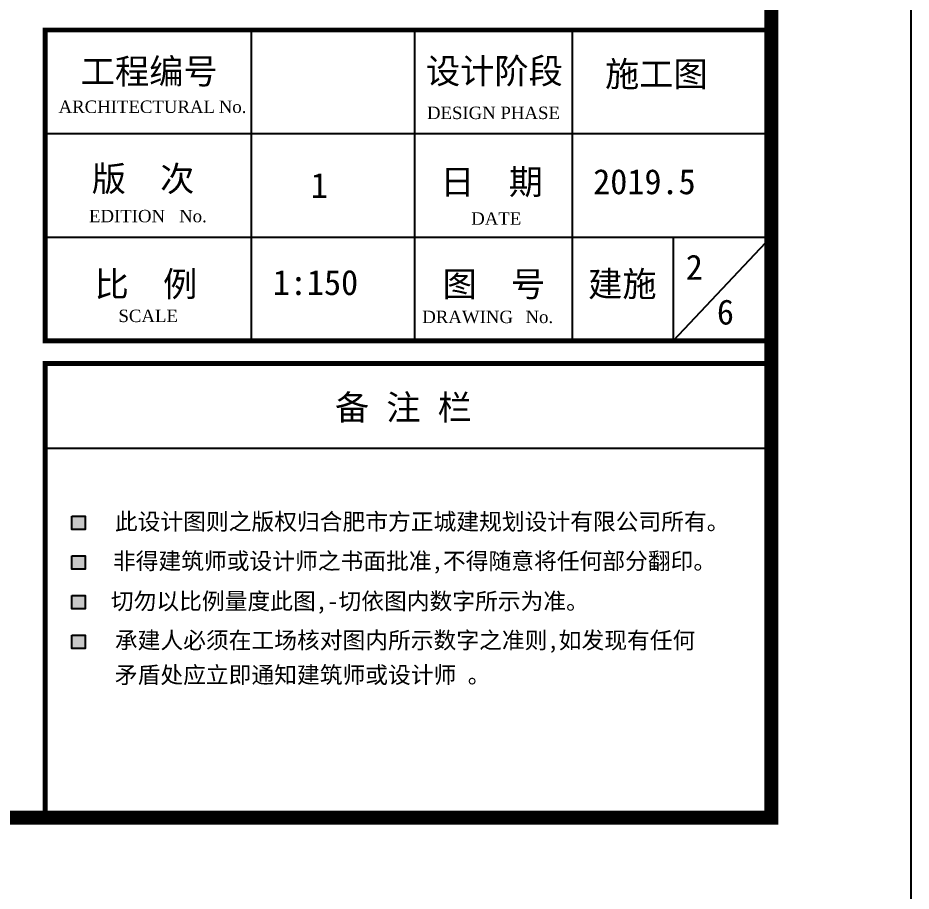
# Model space of a CAD drawing. Extents: x 962303 to 1579583, y -174742 to 224716.
# Drawn here: x 1570000 to 1579583, y 77971 to 87334 of the extents above; entities that cross this region are included whole.
import ezdxf

# ---------------------------------------------------------------- set-up
doc = ezdxf.new("R2010")
doc.units = 0
doc.header["$LTSCALE"] = 1000
doc.header["$MEASUREMENT"] = 0
for name, color, linetype in [('1', 140, 'Continuous'), ('PUB_TEXT', 7, 'Continuous'), ('PUB_TITLE', 4, 'Continuous')]:
    doc.layers.add(name, color=color, linetype=linetype)
doc.styles.add('GHF', font='times.ttf')
doc.styles.add('STYLE1', font='simhei.ttf', dxfattribs={"width": 0.8})

# ---------------------------------------------------------------- blocks, each defined once
blk = doc.blocks.new('*U6')
at = {"layer": 'PUB_TEXT', "style": 'STYLE1'}
blk.add_text('备 注 栏', height=180, dxfattribs=at).set_placement((503975.6, -819746.6))

msp = doc.modelspace()

# ---------------------------------------------------------------- hatches: boundary and pattern name
for points in [[(1570578.9, 81848.7), (1570721.8, 81848.7), (1570721.8, 81991.5), (1570578.9, 81991.5)], [(1570578.9, 81423.1), (1570721.8, 81423.1), (1570721.8, 81565.9), (1570578.9, 81565.9)], [(1570578.9, 80997.4), (1570721.8, 80997.4), (1570721.8, 81140.3), (1570578.9, 81140.3)], [(1570578.9, 80571.8), (1570721.8, 80571.8), (1570721.8, 80714.6), (1570578.9, 80714.6)]]:
    msp.add_hatch(color=256).paths.add_polyline_path(points)

# ---------------------------------------------------------------- linework, layer by layer
for points in [[(1570578.9, 81991.5), (1570721.8, 81991.5), (1570721.8, 81848.7), (1570578.9, 81848.7)], [(1570578.9, 81565.9), (1570721.8, 81565.9), (1570721.8, 81423.1), (1570578.9, 81423.1)], [(1570578.9, 81140.3), (1570721.8, 81140.3), (1570721.8, 80997.4), (1570578.9, 80997.4)], [(1570578.9, 80714.6), (1570721.8, 80714.6), (1570721.8, 80571.8), (1570578.9, 80571.8)]]:
    msp.add_lwpolyline(points, close=True)
at = {"layer": '1'}
msp.add_line((1570962.8, 83628.6), (1578078.9, 83628.6), dxfattribs=at)
at = {"layer": 'PUB_TITLE', "color": 4}
for p, q in [((1570291.4, 87204), (1578078.9, 87204)), ((1570291.4, 87204), (1578078.9, 87204)), ((1572503.5, 87204), (1572503.5, 83872.1)), ((1574255.2, 87204), (1574255.2, 83872.1)), ((1575947.8, 87204), (1575947.8, 83872.1)), ((1570291.4, 86093.4), (1578078.9, 86093.4)), ((1570291.4, 84982.7), (1578078.9, 84982.7)), ((1578078.9, 84982.7), (1577031.1, 83872.1)), ((1577031.1, 84982.7), (1577031.1, 83872.1)), ((1570291.4, 82720.4), (1578078.9, 82720.4))]:
    msp.add_line(p, q, dxfattribs=at)
at = {"layer": 'PUB_TITLE'}
msp.add_lwpolyline([(1334333.3, 77258.1), (1579583.3, 77258.1), (1579583.3, 140258.1), (1334333.3, 140258.1)], close=True, dxfattribs=at)
at = {"layer": 'PUB_TITLE', "const_width": 150}
msp.add_lwpolyline([(1338083.3, 78758.1), (1578083.3, 78758.1), (1578083.3, 138758.1), (1338083.3, 138758.1)], close=True, dxfattribs=at)
at = {"layer": 'PUB_TITLE', "color": 4, "const_width": 52.4}
msp.add_lwpolyline([(1570291.4, 87204), (1578078.9, 87204), (1578078.9, 83872.1), (1570291.4, 83872.1)], close=True, dxfattribs=at)
msp.add_lwpolyline([(1570291.4, 78754.3), (1570291.4, 83628.6), (1578078.9, 83628.6), (1578078.9, 79219.5)], dxfattribs=at)

# ---------------------------------------------------------------- block references
at = {"xscale": 1.495932847211407, "yscale": 1.495932798939748, "zscale": 1.49593281016357}
msp.add_blockref('*U6', (819488.6, 1309308.7), dxfattribs=at)

# ---------------------------------------------------------------- texts
at = {"layer": 'PUB_TEXT'}
for s, height, style, p in [('工程编号', 269.27, 'STYLE1', (1570673.9, 86626.5)), (' 设计阶段', 269.27, 'STYLE1', (1574194.8, 86630.1)), ('施工图', 269.27, 'STYLE1', (1576299.1, 86597.5)), ('ARCHITECTURAL', 133.288, 'GHF', (1570436.6, 86314.4)), ('No.', 133.29, 'GHF', (1572155.2, 86314.4)), ('     DESIGN PHASE', 133.288, 'GHF', (1574137.3, 86249.2)), ('版  次', 269.27, 'STYLE1', (1570792.3, 85475)), ('日  期', 269.27, 'STYLE1', (1574532.3, 85441.7)), ('2019.5', 269.27, 'STYLE1', (1576172.3, 85443.4)), ('1', 269.3, 'STYLE1', (1573141.9, 85403.4)), ('EDITION', 133.29, 'GHF', (1570762.9, 85142.3)), ('No.', 133.29, 'GHF', (1571730, 85142.3)), ('DATE', 133.29, 'GHF', (1574863.4, 85116.2)), ('2', 269.3, 'STYLE1', (1577165.6, 84526)), ('比  例', 269.27, 'STYLE1', (1570823.2, 84345.6)), ('1:150', 269.27, 'STYLE1', (1572734.7, 84362.8)), ('图  号', 269.27, 'STYLE1', (1574555.7, 84345.9)), ('建施', 269.27, 'STYLE1', (1576117.7, 84345.9)), ('6', 269.3, 'STYLE1', (1577499.4, 84045.7)), ('SCALE', 133.29, 'GHF', (1571078.8, 84072.5)), ('DRAWING', 133.29, 'GHF', (1574338.5, 84061.4)), ('No.', 133.29, 'GHF', (1575445.9, 84061.4))]:
    msp.add_text(s, height=height, dxfattribs=dict(at, style=style)).set_placement(p)
at = {"layer": 'PUB_TEXT', "style": 'STYLE1', "width": 1}
for s, p in [('此设计图则之版权归合肥市方正城建规划设计有限公司所有。', (1571040.2, 81843.2)), ('非得建筑师或设计师之书面批准,不得随意将任何部分翻印。', (1571019.2, 81420.8)), ('切勿以比例量度此图,-切依图内数字所示为准。', (1570997.2, 80990.5)), ('承建人必须在工场核对图内所示数字之准则,如发现有任何', (1571040.2, 80571.3)), ('矛盾处应立即通知建筑师或设计师 。', (1571040.2, 80199.8))]:
    msp.add_text(s, height=179.063, dxfattribs=at).set_placement(p)

doc.saveas('drawing.dxf')
